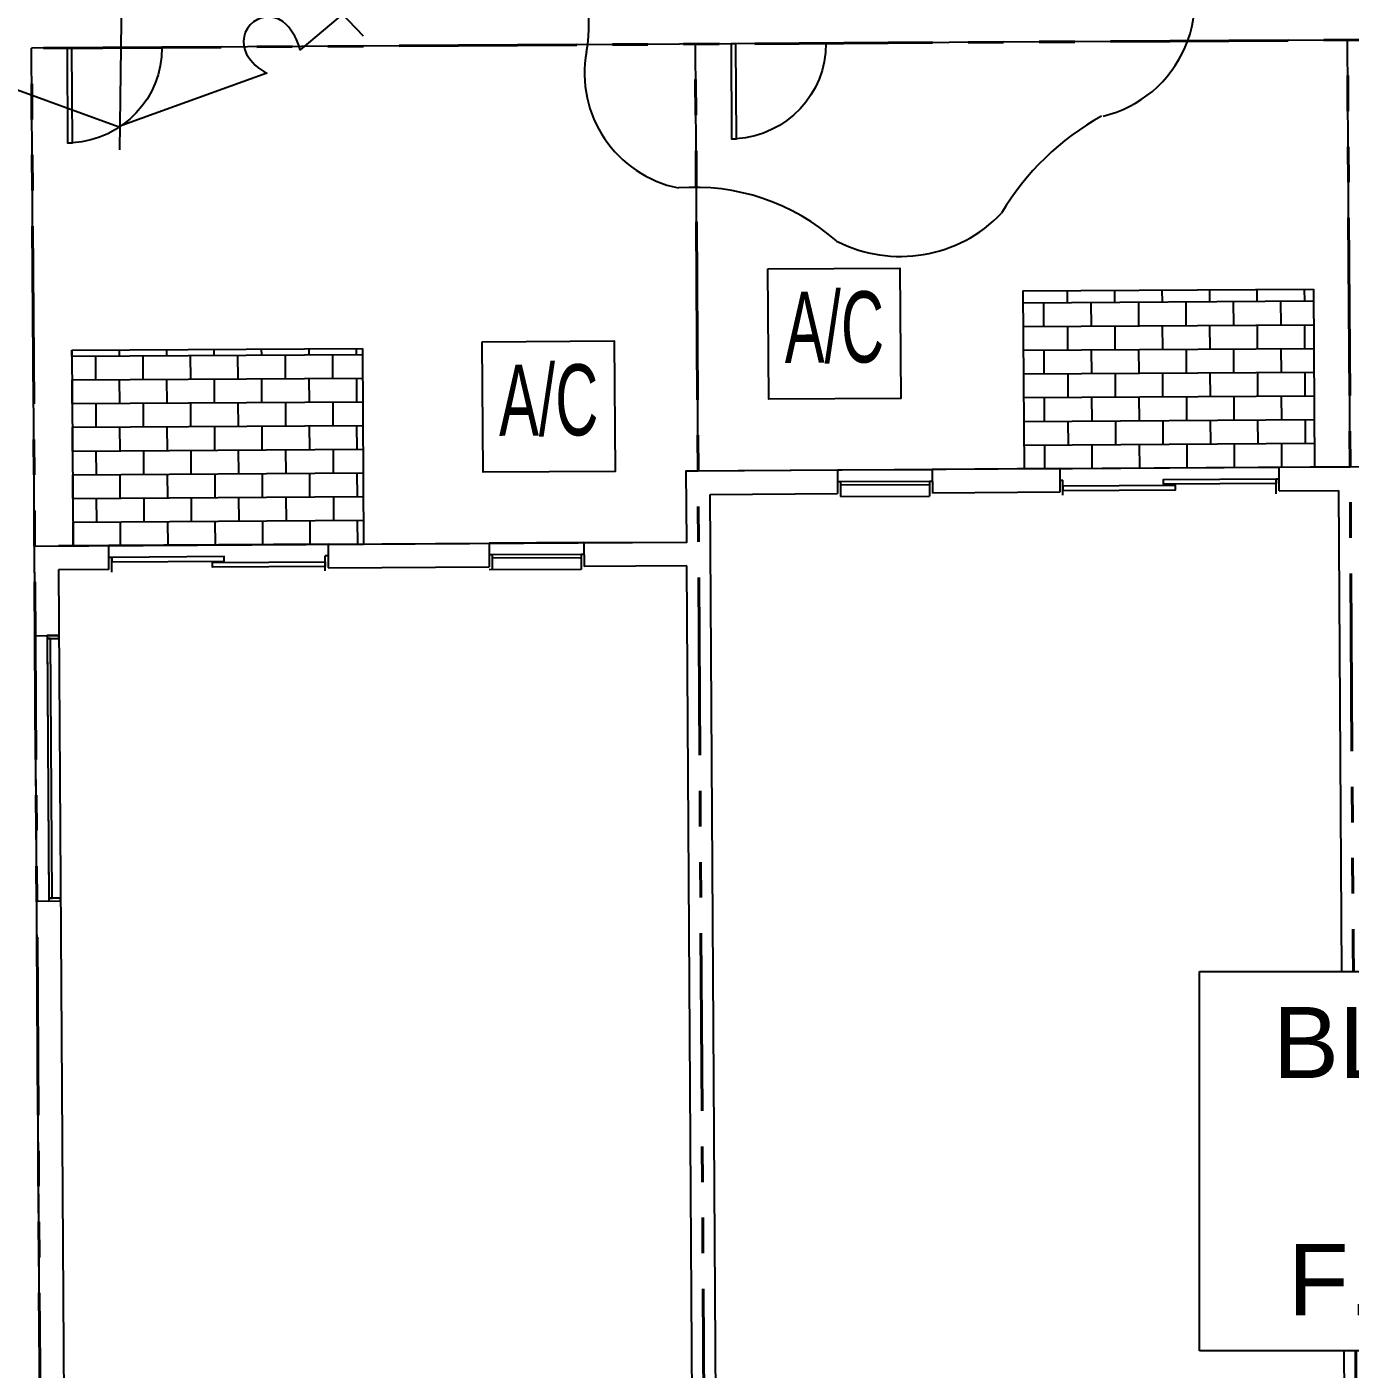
# Model space of a CAD drawing. Header units: feet. Extents: x 919634 to 928945, y 707022 to 708026.
# Drawn here: x 920250.16 to 920287.37, y 707135.25 to 707172.99 of the extents above; entities that cross this region are included whole.
import ezdxf

# ---------------------------------------------------------------- set-up
doc = ezdxf.new("R2010")
doc.units = ezdxf.units.FT
doc.header["$LTSCALE"] = 20
doc.header["$MEASUREMENT"] = 0
doc.linetypes.add('Site Plan$0$PHANTOM2', pattern=[1.25, 0.625, -0.125, 0.125, -0.125, 0.125, -0.125])
for name, color, linetype in [('-u-site-xref', 7, 'Continuous'), ('LK-TREE-013M', 6, 'Continuous'), ('LK-TREE-025M', 2, 'Continuous'), ('LK-TREE-035M', 123, 'Continuous'), ('LK-TREE-050M', 2, 'Continuous'), ('LK-TREE-TRNK', 32, 'Continuous'), ('LP-TREE', 15, 'Continuous'), ('Site Plan$0$-u-site-bldg ID', 7, 'Continuous'), ('Site Plan$0$-u-site-bldg_interior', 252, 'Continuous'), ('Site Plan$0$-u-site-fence', 4, 'Site Plan$0$FENCELINE1'), ('Site Plan$0$A-DOOR-EXT_WINDOWS', 253, 'Continuous'), ('Site Plan$0$A-HVAC-EXT', 253, 'Continuous'), ('Site Plan$0$SP-LOT PAVERS', 254, 'Continuous')]:
    doc.layers.add(name, color=color, linetype=linetype)
for name, color, linetype, lineweight in [('Site Plan$0$SP-LOT LINES', 252, 'Site Plan$0$PHANTOM2', 40), ('Site Plan$0$SP-SIDEWALK', 2, 'Continuous', 25), ('SP-BUILDING-FOOTPRINT', 1, 'Continuous', 25)]:
    doc.layers.add(name, color=color, linetype=linetype, lineweight=lineweight)
doc.layers.get('-u-site-xref').off()
doc.styles.add('Site Plan$0$ARIAL', font='arial.ttf')
doc.linetypes.add('Site Plan$0$FENCELINE1', pattern='A,0.25,-0.1,[133,ltypeshp.shx,S=0.1,R=0,X=-0.1,Y=0],-0.1,1', length=1.45)
pattern_1 = [(0.3592, (920251.4639, 707158.4005), (-0.004179, 0.666654), []), (90.3592, (920251.4639, 707158.4005), (-0.670832, 0.662475), [0.666667, -0.666667])]

# ---------------------------------------------------------------- blocks, each defined once
blk = doc.blocks.new('Site Plan$0$A$C05C92244')
at = {"layer": 'Site Plan$0$A-DOOR-EXT_WINDOWS'}
blk.add_lwpolyline([(32, 32.05), (32, 0.04), (30.4, 0.04), (30.4, 32.05)], close=True, dxfattribs=at)
blk.add_arc((32.08, 32.08), 32.08, 180.0573, 267.0051, dxfattribs=at)
blk = doc.blocks.new('Site Plan')
at = {"layer": 'Site Plan$0$SP-LOT PAVERS'}
h = blk.add_hatch(dxfattribs=at)
h.set_pattern_fill('AR-B816', color=256, scale=0.083333, angle=0.3592)
h.set_pattern_definition(pattern_1)
h.paths.add_polyline_path([(920286.336, 707165.619), (920278.169, 707165.568), (920278.201, 707160.568), (920286.367, 707160.619)])
h = blk.add_hatch(dxfattribs=at)
h.set_pattern_fill('AR-B816', color=256, scale=0.083333, angle=0.3592)
h.set_pattern_definition(pattern_1)
h.paths.add_polyline_path([(920259.596, 707163.952), (920251.429, 707163.9), (920251.464, 707158.401), (920259.63, 707158.452)])
at = {"layer": 'Site Plan$0$-u-site-bldg_interior'}
for p, q in [((920279.201, 707160.574, 0.009), (920275.618, 707160.552, 0.009)), ((920279.201, 707160.574, 0.009), (920285.367, 707160.613, 0.009)), ((920279.201, 707160.574, 0.009), (920285.367, 707160.613, 0.009)), ((920279.201, 707160.574, 0.009), (920279.205, 707159.908, 0.009)), ((920285.367, 707160.613, 0.009), (920287.367, 707160.626, 0.009)), ((920285.372, 707159.946, 0.009), (920285.367, 707160.613, 0.009)), ((920268.701, 707160.509, 0.009), (920269.034, 707160.511, 0.009)), ((920268.714, 707158.509, 0.009), (920268.701, 707160.509, 0.009)), ((920269.034, 707160.511, 0.009), (920272.951, 707160.535, 0.009)), ((920272.951, 707160.535, 0.009), (920275.618, 707160.552, 0.009)), ((920272.951, 707160.535, 0.009), (920272.955, 707159.869, 0.009)), ((920272.953, 707160.206, 0.009), (920273.036, 707160.206, 0.009)), ((920273.036, 707160.206, 0.009), (920275.536, 707160.222, 0.009)), ((920273.036, 707160.206, 0.009), (920273.039, 707159.786, 0.009)), ((920275.536, 707160.222, 0.009), (920275.62, 707160.223, 0.009)), ((920275.536, 707160.222, 0.009), (920275.539, 707159.801, 0.009)), ((920275.618, 707160.552, 0.009), (920275.622, 707159.885, 0.009)), ((920279.203, 707160.245, 0.009), (920279.286, 707160.246, 0.009)), ((920279.289, 707159.825, 0.009), (920279.286, 707160.246, 0.009)), ((920285.286, 707160.283, 0.009), (920285.369, 707160.284, 0.009)), ((920285.289, 707159.863, 0.009), (920285.286, 707160.283, 0.009)), ((920269.372, 707159.846, 0.009), (920272.955, 707159.869, 0.009)), ((920269.6, 707123.43, 0.009), (920269.372, 707159.846, 0.009)), ((920273.037, 707160.114, 0.009), (920275.537, 707160.13, 0.009)), ((920279.205, 707159.908, 0.009), (920275.622, 707159.885, 0.009)), ((920285.372, 707159.946, 0.009), (920287.038, 707159.957, 0.009)), ((920287.038, 707159.957, 0.009), (920287.266, 707123.541, 0.009)), ((920273.039, 707159.786, 0.009), (920275.539, 707159.801, 0.009)), ((920250.381, 707158.394, 0.009), (920251.047, 707158.398, 0.009)), ((920250.653, 707114.895, 0.009), (920250.381, 707158.394, 0.009)), ((920252.464, 707158.407, 0.009), (920251.047, 707158.398, 0.009)), ((920258.63, 707158.445, 0.009), (920252.464, 707158.407, 0.009)), ((920258.63, 707158.445, 0.009), (920252.464, 707158.407, 0.009)), ((920252.468, 707157.74, 0.009), (920252.464, 707158.407, 0.009)), ((920258.63, 707158.445, 0.009), (920263.158, 707158.474, 0.009)), ((920258.63, 707158.445, 0.009), (920258.635, 707157.779, 0.009)), ((920265.825, 707158.491, 0.009), (920263.158, 707158.474, 0.009)), ((920263.158, 707158.474, 0.009), (920263.162, 707157.807, 0.009)), ((920265.825, 707158.491, 0.009), (920265.829, 707157.824, 0.009)), ((920252.549, 707158.078, 0.009), (920252.466, 707158.077, 0.009)), ((920252.552, 707157.657, 0.009), (920252.549, 707158.078, 0.009)), ((920258.632, 707158.116, 0.009), (920258.549, 707158.116, 0.009)), ((920258.552, 707157.695, 0.009), (920258.549, 707158.116, 0.009)), ((920263.243, 707158.145, 0.009), (920263.16, 707158.145, 0.009)), ((920265.743, 707158.161, 0.009), (920263.243, 707158.145, 0.009)), ((920263.243, 707158.145, 0.009), (920263.246, 707157.724, 0.009)), ((920265.744, 707158.068, 0.009), (920263.244, 707158.052, 0.009)), ((920265.743, 707158.161, 0.009), (920265.746, 707157.74, 0.009)), ((920265.827, 707158.161, 0.009), (920265.743, 707158.161, 0.009)), ((920252.468, 707157.74, 0.009), (920251.051, 707157.731, 0.009)), ((920251.051, 707157.731, 0.009), (920251.253, 707125.565, 0.009)), ((920258.635, 707157.779, 0.009), (920263.162, 707157.807, 0.009)), ((920265.746, 707157.74, 0.009), (920263.163, 707157.724, 0.009)), ((920268.718, 707157.842, 0.009), (920265.829, 707157.824, 0.009)), ((920268.978, 707116.343, 0.009), (920268.718, 707157.842, 0.009)), ((920250.396, 707155.875, 0.009), (920251.063, 707155.88, 0.009)), ((920250.73, 707155.878, 0.009), (920250.777, 707148.413, 0.009)), ((920250.443, 707148.411, 0.009), (920251.11, 707148.415, 0.009))]:
    blk.add_line(p, q, dxfattribs=at)
at = {"layer": 'Site Plan$0$-u-site-bldg_interior', "ltscale": 0.25}
for p, q in [((920285.367, 707160.613, 0.009), (920287.367, 707160.626, 0.009)), ((920265.825, 707158.491, 0.009), (920268.714, 707158.509, 0.009))]:
    blk.add_line(p, q, dxfattribs=at)
at = {"layer": 'Site Plan$0$-u-site-bldg_interior', "elevation": 0.009}
for points in [[(920285.287, 707160.158), (920282.123, 707160.138), (920282.122, 707160.263), (920285.286, 707160.283)], [(920279.288, 707159.954), (920282.457, 707159.974), (920282.457, 707160.099), (920279.287, 707160.079)], [(920252.55, 707157.953), (920255.714, 707157.973), (920255.713, 707158.098), (920252.549, 707158.078)], [(920258.551, 707157.824), (920255.382, 707157.804), (920255.381, 707157.929), (920258.55, 707157.949)], [(920251.062, 707155.88), (920250.73, 707155.878), (920250.731, 707155.794), (920251.062, 707155.796)], [(920250.823, 707155.795), (920250.731, 707155.794), (920250.776, 707148.496), (920250.869, 707148.497)], [(920250.777, 707148.413), (920251.11, 707148.415), (920251.109, 707148.498), (920250.776, 707148.496)]]:
    blk.add_lwpolyline(points, close=True, dxfattribs=at)
at = {"layer": 'Site Plan$0$-u-site-fence', "ltscale": 0.15}
for p, q in [((920345.624, 707172.991, 0.009), (920250.293, 707172.393, 0.009)), ((920250.381, 707158.394, 0.009), (920250.293, 707172.393, 0.009)), ((920269.034, 707160.511, 0.009), (920268.959, 707172.51, 0.009)), ((920269.034, 707160.511, 0.009), (920268.959, 707172.51, 0.009)), ((920287.367, 707160.626, 0.009), (920287.292, 707172.625, 0.009))]:
    blk.add_line(p, q, dxfattribs=at)
at = {"layer": 'Site Plan$0$A-HVAC-EXT', "elevation": 0.009}
for points in [[(920270.999, 707166.19), (920274.71, 707166.213), (920274.733, 707162.546), (920271.022, 707162.523)], [(920262.966, 707164.14), (920266.678, 707164.163), (920266.701, 707160.496), (920262.989, 707160.473)]]:
    blk.add_lwpolyline(points, close=True, dxfattribs=at)
at = {"layer": 'Site Plan$0$SP-LOT LINES', "ltscale": 0.4}
for p, q in [((920345.624, 707172.991, 0.009), (920250.293, 707172.393, 0.009)), ((920250.857, 707082.395, 0.009), (920250.293, 707172.393, 0.009)), ((920269.523, 707082.512, 0.009), (920268.959, 707172.51, 0.009)), ((920287.856, 707082.627, 0.009), (920287.292, 707172.625, 0.009))]:
    blk.add_line(p, q, dxfattribs=at)
at = {"layer": 'Site Plan$0$SP-SIDEWALK'}
for p, q in [((920278.169, 707165.568, 0.009), (920286.336, 707165.619, 0.009)), ((920278.169, 707165.568, 0.009), (920278.201, 707160.568, 0.009)), ((920286.336, 707165.619, 0.009), (920286.367, 707160.619, 0.009)), ((920251.429, 707163.9, 0.009), (920259.596, 707163.952, 0.009)), ((920251.429, 707163.9, 0.009), (920251.464, 707158.401, 0.009)), ((920259.596, 707163.952, 0.009), (920259.63, 707158.452, 0.009))]:
    blk.add_line(p, q, dxfattribs=at)
at = {"layer": 'Site Plan$0$-u-site-fence', "ltscale": 0.01, "xscale": -0.08333333333333333, "yscale": 0.08333333333333334, "zscale": 0.08333333333333333, "rotation": 0.3591501474555425}
for p in [(920253.976, 707169.746, 0.009), (920272.643, 707169.862, 0.009)]:
    blk.add_blockref('Site Plan$0$A$C05C92244', p, dxfattribs=at)
at = {"layer": 'Site Plan$0$A-HVAC-EXT', "style": 'Site Plan$0$ARIAL', "width": 0.6}
for p in [(920271.474, 707163.544, 0.009), (920263.441, 707161.494, 0.009)]:
    blk.add_text('A/C', height=2, rotation=0.3592, dxfattribs=at).set_placement(p)
at = {"layer": 'Site Plan$0$-u-site-bldg ID', "insert": (920298.074, 707145.435), "char_height": 2, "width": 27.88033, "attachment_point": 2, "style": 'Site Plan$0$ARIAL', "bg_fill": 19, "box_fill_scale": 1.5, "bg_fill_color": 256, "bg_fill_transparency": 0}
blk.add_mtext("BLDG. 23 (5-UNITS)\\PVILLA\\PF.F. 14.50' N.A.V.D.", dxfattribs=at)
blk = doc.blocks.new('TREE-SIMP-005')
at = {"layer": 'LK-TREE-050M'}
for centre, radius, start, end in [((-0.0838, 0.274), 0.241, 69.6603, 159.1137), ((0.2415, 1.0962), 0.6433, 247.9485, 270.591), ((0.2136, 0.2365), 0.2192, 356.1089, 80.9259), ((-0.4875, 0.4275), 0.1909, 291.9961, 339.2866), ((-0.3443, 0.0855), 0.1799, 113.509, 209.6004), ((0.7466, 0.1943), 0.3156, 175.0254, 219.3558), ((-0.6576, -0.1441), 0.2109, 348.5774, 41.8886), ((0.3365, -0.1024), 0.1921, 283.2701, 30.1865), ((-0.265, -0.2198), 0.189, 169.6437, 258.5101), ((0.5862, -0.6645), 0.4289, 119.013, 149.3179), ((-0.2766, -0.7487), 0.3447, 48.5313, 94.3414), ((0.0544, -0.29), 0.2253, 242.861, 316.3019)]:
    blk.add_arc(centre, radius, start, end, dxfattribs=at)
at = {"layer": 'LK-TREE-TRNK', "const_width": 0.0375}
blk.add_lwpolyline([(-0.0188, 0, 1), (0.0187, 0, 1)], format="xyb", close=True, dxfattribs=at)
blk = doc.blocks.new('TREE-DCID-109')
at = {"layer": 'LK-TREE-013M'}
for q in [(-0.2167, 0.4824), (-0.3601, 0.4331), (0.5178, -0.1757), (0.5412, -0.0897)]:
    blk.add_line((0, 0), q, dxfattribs=at)
at = {"layer": 'LK-TREE-025M'}
for q in [(0.3255, 0.4361), (-0.538, -0.1671), (-0.3929, -0.3378)]:
    blk.add_line((0, 0), q, dxfattribs=at)
at = {"layer": 'LK-TREE-035M'}
for q in [(0.1554, 0.5017), (-0.4146, 0.324), (-0.0073, -0.5611), (0.3673, -0.3859)]:
    blk.add_line((0, 0), q, dxfattribs=at)
at = {"layer": 'LK-TREE-050M'}
blk.add_lwpolyline([(0.2585, 0.4269), (0.4439, 0.2704), (0.4843, 0.0427, 0.127189), (0.4404, 0.0438, 0.875318), (0.449, -0.0318, 0.149076), (0.4901, -0.0195), (0.4473, -0.2584), (0.2703, -0.4072, 0.127189), (0.2492, -0.3686, 0.875318), (0.1881, -0.4139, 0.149076), (0.2192, -0.4433), (-0.009, -0.5257), (-0.2264, -0.4468, 0.127189), (-0.2035, -0.4093, 0.875318), (-0.2732, -0.379, 0.149076), (-0.2831, -0.4206), (-0.4686, -0.2642), (-0.509, -0.0365, 0.127189), (-0.4651, -0.0376, 0.875318), (-0.4737, 0.038, 0.149076), (-0.5147, 0.0258), (-0.4719, 0.2646), (-0.2949, 0.4134, 0.127189), (-0.2739, 0.3749, 0.875318), (-0.2128, 0.4201, 0.149076), (-0.2439, 0.4495), (-0.0157, 0.5319), (0.2017, 0.453, 0.127189), (0.1788, 0.4155, 0.875318), (0.2486, 0.3852, 0.149076)], format="xyb", close=True, dxfattribs=at)
at = {"layer": 'LK-TREE-TRNK', "const_width": 0.0375}
blk.add_lwpolyline([(-0.0188, 0, 1), (0.0188, 0, 1)], format="xyb", close=True, dxfattribs=at)

msp = doc.modelspace()

# ---------------------------------------------------------------- block references
at = {"layer": '-u-site-xref'}
msp.add_blockref('Site Plan', (0, 0), dxfattribs=at)

# ---------------------------------------------------------------- next in the draw order: linework, layer by layer
at = {"layer": 'SP-BUILDING-FOOTPRINT', "elevation": 0.009}
msp.add_lwpolyline([(920288.043, 707115.546), (920276.483, 707115.473), (920276.437, 707122.806), (920269.604, 707122.764), (920269.649, 707115.68), (920257.888, 707115.607), (920257.892, 707114.94), (920251.32, 707114.898), (920251.257, 707124.899), (920250.591, 707124.895), (920250.381, 707158.394), (920268.714, 707158.509), (920268.701, 707160.509), (920287.701, 707160.628)], dxfattribs=at)

# ---------------------------------------------------------------- next in the draw order: block references
at = {"layer": 'LP-TREE', "zscale": 15.03416260495856}
for name, p, xscale, yscale in [('TREE-DCID-109', (920252.897, 707179.804), 18.29877919221403, 18.29877919221403), ('TREE-SIMP-005', (920273.77, 707175.541, 0.002), 17.4705586228176, 17.4705586228176)]:
    msp.add_blockref(name, p, dxfattribs=dict(at, xscale=xscale, yscale=yscale))

doc.saveas('drawing.dxf')
